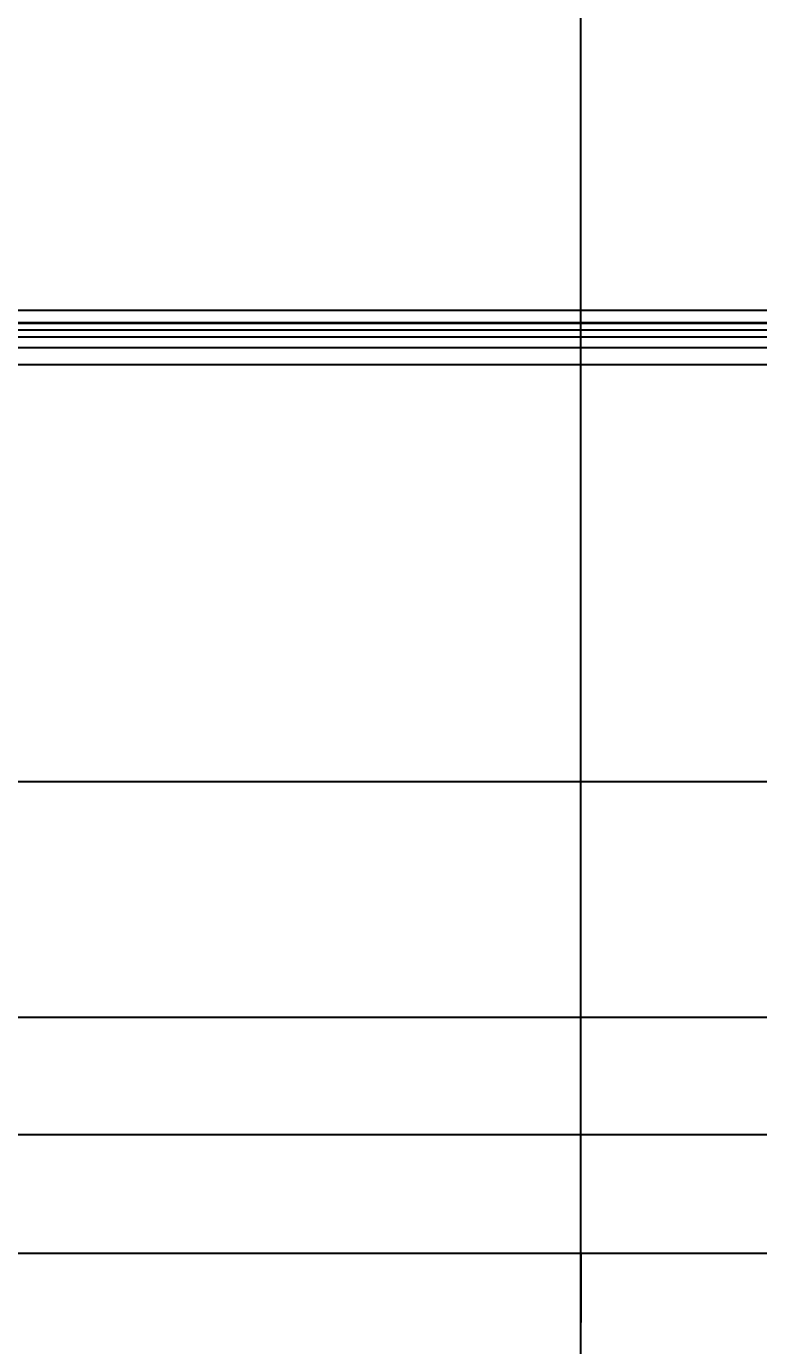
# Model space of a CAD drawing. Header units: millimetres. Extents: x -190954 to 154095, y 101 to 64253.
# Drawn here: x 129.84 to 138.9, y 124.01 to 140.33 of the extents above; entities that cross this region are included whole.
import ezdxf

# ---------------------------------------------------------------- set-up
doc = ezdxf.new("R2010")
doc.units = ezdxf.units.MM
for name, color, linetype in [('GRID', 179, 'Continuous'), ('WL025', 179, 'Continuous'), ('WL05', 179, 'Continuous'), ('WL075', 179, 'Continuous'), ('WL1', 179, 'Continuous'), ('WL10', 179, 'Continuous'), ('WL12', 179, 'Continuous'), ('WL14', 179, 'Continuous'), ('WL15', 179, 'Continuous'), ('WL16', 179, 'Continuous'), ('WL18', 179, 'Continuous'), ('WL2', 179, 'Continuous'), ('WL20', 179, 'Continuous'), ('WL25', 179, 'Continuous'), ('WL3', 179, 'Continuous'), ('WL4', 179, 'Continuous'), ('WL5', 179, 'Continuous'), ('WL6', 179, 'Continuous'), ('WL7', 179, 'Continuous'), ('WL8', 179, 'Continuous'), ('WL9', 179, 'Continuous')]:
    doc.layers.add(name, color=color, linetype=linetype)
doc.styles.add('SLDTEXTSTYLE0', font='TXT', dxfattribs={"width": 0.75})
doc.dimstyles.new('SLDDIMSTYLE0', dxfattribs={"dimtxt": 3.175, "dimasz": 3.302, "dimexe": 0, "dimexo": 0.0625, "dimgap": 0.79375, "dimtad": 0, "dimtih": 1, "dimtoh": 1, "dimlfac": 1500, "dimrnd": 1e-09, "dimzin": 4, "dimdsep": 46, "dimtxsty": 'SLDTEXTSTYLE0', "dimsah": 1, "dimcen": 0.09, "dimadec": 0, "dimazin": 1, "dimtfac": 1, "dimtofl": 0, "dimtmove": 0, "dimatfit": 3, "dimfxl": 0, "dimfrac": 2, "dimtolj": 1, "dimtzin": 12, "dimarcsym": 0})

# ---------------------------------------------------------------- blocks, each defined once
blk = doc.blocks.new('_D')
at = {"layer": 'WL20'}
for p, q in [((25.597, 126.417), (25.597, 168.839)), ((227.596, 126.417), (227.596, 168.839)), ((25.597, 165.664), (126.8, 165.664)), ((227.596, 165.664), (146.741, 165.664))]:
    blk.add_line(p, q, dxfattribs=at)
for points in [[(25.597, 165.664), (28.899, 165.156), (28.899, 166.172)], [(227.596, 165.664), (224.294, 166.172), (224.294, 165.156)]]:
    blk.add_solid(points, dxfattribs=at)
at = {"layer": 'WL20', "insert": (126.8, 167.237), "char_height": 3.175, "attachment_point": 1, "style": 'SLDTEXTSTYLE0'}
blk.add_mtext('302998.00', dxfattribs=at)

msp = doc.modelspace()

# ---------------------------------------------------------------- linework, layer by layer
at = {"layer": 'GRID', "color": 135}
for p, q in [((136.69727, 125.1466667), (136.69727, 154.8319333)), ((136.69727, 111.8133333), (136.69727, 138.48)), ((251.23, 136.8133333), (21.19727, 136.8133333)), ((251.23, 130.98), (21.19727, 130.98)), ((251.23, 128.0633333), (21.19727, 128.0633333)), ((251.23, 126.6133333), (21.19727, 126.6133333)), ((251.23, 125.1466667), (21.19727, 125.1466667))]:
    msp.add_line(p, q, dxfattribs=at)
at = {"layer": 'GRID', "color": 255}
msp.add_line((136.69727, 125.1466667), (136.69727, 124.290536), dxfattribs=at)
at = {"layer": 'WL025', "color": 11}
for p, q in [((129.680602, 136.1451993), (129.993102, 136.1451993)), ((129.993102, 136.1451993), (130.305602, 136.1451993)), ((130.305602, 136.1451993), (130.618102, 136.1451993)), ((130.618102, 136.1451993), (130.930602, 136.1451993)), ((130.930602, 136.1451993), (131.243102, 136.1451993)), ((131.243102, 136.1451993), (131.555602, 136.1451993)), ((131.555602, 136.1451993), (131.868102, 136.1451993)), ((131.868102, 136.1451993), (132.180602, 136.1451993)), ((132.180602, 136.1451993), (132.493102, 136.1451993)), ((132.493102, 136.1451993), (132.805602, 136.1451993)), ((132.805602, 136.1451993), (133.118102, 136.1451993)), ((133.118102, 136.1451993), (133.430602, 136.1451993)), ((133.430602, 136.1451993), (133.743102, 136.1451993)), ((133.743102, 136.1451993), (134.055602, 136.1451993)), ((134.055602, 136.1451993), (134.368102, 136.1451993)), ((134.368102, 136.1451993), (134.680602, 136.1451993)), ((134.680602, 136.1451993), (134.993102, 136.1451993)), ((134.993102, 136.1451993), (135.305602, 136.1451993)), ((135.305602, 136.1451993), (135.618102, 136.1451993)), ((135.618102, 136.1451993), (135.930602, 136.1451993)), ((135.930602, 136.1451993), (136.243102, 136.1451993)), ((136.243102, 136.1451993), (136.555602, 136.1451993)), ((136.555602, 136.1451993), (136.868102, 136.1451993)), ((136.868102, 136.1451993), (137.180602, 136.1451993)), ((137.180602, 136.1451993), (137.493102, 136.1451993)), ((137.493102, 136.1451993), (137.805602, 136.1451993)), ((137.805602, 136.1451993), (138.118102, 136.1451993)), ((138.118102, 136.1451993), (138.430602, 136.1451993)), ((138.430602, 136.1451993), (138.743102, 136.1451993)), ((138.743102, 136.1451993), (139.055602, 136.1451993))]:
    msp.add_line(p, q, dxfattribs=at)
at = {"layer": 'WL05', "color": 11}
for p, q in [((129.680602, 136.3556147), (129.993102, 136.3556147)), ((129.993102, 136.3556147), (130.305602, 136.3556147)), ((130.305602, 136.3556147), (130.618102, 136.3556147)), ((130.618102, 136.3556147), (130.930602, 136.3556147)), ((130.930602, 136.3556147), (131.243102, 136.3556147)), ((131.243102, 136.3556147), (131.555602, 136.3556147)), ((131.555602, 136.3556147), (131.868102, 136.3556147)), ((131.868102, 136.3556147), (132.180602, 136.3556147)), ((132.180602, 136.3556147), (132.493102, 136.3556147)), ((132.493102, 136.3556147), (132.805602, 136.3556147)), ((132.805602, 136.3556147), (133.118102, 136.3556147)), ((133.118102, 136.3556147), (133.430602, 136.3556147)), ((133.430602, 136.3556147), (133.743102, 136.3556147)), ((133.743102, 136.3556147), (134.055602, 136.3556147)), ((134.055602, 136.3556147), (134.368102, 136.3556147)), ((134.368102, 136.3556147), (134.680602, 136.3556147)), ((134.680602, 136.3556147), (134.993102, 136.3556147)), ((134.993102, 136.3556147), (135.305602, 136.3556147)), ((135.305602, 136.3556147), (135.618102, 136.3556147)), ((135.618102, 136.3556147), (135.930602, 136.3556147)), ((135.930602, 136.3556147), (136.243102, 136.3556147)), ((136.243102, 136.3556147), (136.555602, 136.3556147)), ((136.555602, 136.3556147), (136.868102, 136.3556147)), ((136.868102, 136.3556147), (137.180602, 136.3556147)), ((137.180602, 136.3556147), (137.493102, 136.3556147)), ((137.493102, 136.3556147), (137.805602, 136.3556147)), ((137.805602, 136.3556147), (138.118102, 136.3556147)), ((138.118102, 136.3556147), (138.430602, 136.3556147)), ((138.430602, 136.3556147), (138.743102, 136.3556147)), ((138.743102, 136.3556147), (139.055602, 136.3556147))]:
    msp.add_line(p, q, dxfattribs=at)
at = {"layer": 'WL075', "color": 11}
for p, q in [((129.680602, 136.4855833), (129.993102, 136.4855833)), ((129.993102, 136.4855833), (130.305602, 136.4855833)), ((130.305602, 136.4855833), (130.618102, 136.4855833)), ((130.618102, 136.4855833), (130.930602, 136.4855833)), ((130.930602, 136.4855833), (131.243102, 136.4855833)), ((131.243102, 136.4855833), (131.555602, 136.4855833)), ((131.555602, 136.4855833), (131.868102, 136.4855833)), ((131.868102, 136.4855833), (132.180602, 136.4855833)), ((132.180602, 136.4855833), (132.493102, 136.4855833)), ((132.493102, 136.4855833), (132.805602, 136.4855833)), ((132.805602, 136.4855833), (133.118102, 136.4855833)), ((133.118102, 136.4855833), (133.430602, 136.4855833)), ((133.430602, 136.4855833), (133.743102, 136.4855833)), ((133.743102, 136.4855833), (134.055602, 136.4855833)), ((134.055602, 136.4855833), (134.368102, 136.4855833)), ((134.368102, 136.4855833), (134.680602, 136.4855833)), ((134.680602, 136.4855833), (134.993102, 136.4855833)), ((134.993102, 136.4855833), (135.305602, 136.4855833)), ((135.305602, 136.4855833), (135.618102, 136.4855833)), ((135.618102, 136.4855833), (135.930602, 136.4855833)), ((135.930602, 136.4855833), (136.243102, 136.4855833)), ((136.243102, 136.4855833), (136.555602, 136.4855833)), ((136.555602, 136.4855833), (136.868102, 136.4855833)), ((136.868102, 136.4855833), (137.180602, 136.4855833)), ((137.180602, 136.4855833), (137.493102, 136.4855833)), ((137.493102, 136.4855833), (137.805602, 136.4855833)), ((137.805602, 136.4855833), (138.118102, 136.4855833)), ((138.118102, 136.4855833), (138.430602, 136.4855833)), ((138.430602, 136.4855833), (138.743102, 136.4855833)), ((138.743102, 136.4855833), (139.055602, 136.4855833))]:
    msp.add_line(p, q, dxfattribs=at)
at = {"layer": 'WL1', "color": 11}
for p, q in [((129.680602, 136.5705), (129.993102, 136.5705)), ((129.993102, 136.5705), (130.305602, 136.5705)), ((130.305602, 136.5705), (130.618102, 136.5705)), ((130.618102, 136.5705), (130.930602, 136.5705)), ((130.930602, 136.5705), (131.243102, 136.5705)), ((131.243102, 136.5705), (131.555602, 136.5705)), ((131.555602, 136.5705), (131.868102, 136.5705)), ((131.868102, 136.5705), (132.180602, 136.5705)), ((132.180602, 136.5705), (132.493102, 136.5705)), ((132.493102, 136.5705), (132.805602, 136.5705)), ((132.805602, 136.5705), (133.118102, 136.5705)), ((133.118102, 136.5705), (133.430602, 136.5705)), ((133.430602, 136.5705), (133.743102, 136.5705)), ((133.743102, 136.5705), (134.055602, 136.5705)), ((134.055602, 136.5705), (134.368102, 136.5705)), ((134.368102, 136.5705), (134.680602, 136.5705)), ((134.680602, 136.5705), (134.993102, 136.5705)), ((134.993102, 136.5705), (135.305602, 136.5705)), ((135.305602, 136.5705), (135.618102, 136.5705)), ((135.618102, 136.5705), (135.930602, 136.5705)), ((135.930602, 136.5705), (136.243102, 136.5705)), ((136.243102, 136.5705), (136.555602, 136.5705)), ((136.555602, 136.5705), (136.868102, 136.5705)), ((136.868102, 136.5705), (137.180602, 136.5705)), ((137.180602, 136.5705), (137.493102, 136.5705)), ((137.493102, 136.5705), (137.805602, 136.5705)), ((137.805602, 136.5705), (138.118102, 136.5705)), ((138.118102, 136.5705), (138.430602, 136.5705)), ((138.430602, 136.5705), (138.743102, 136.5705)), ((138.743102, 136.5705), (139.055602, 136.5705))]:
    msp.add_line(p, q, dxfattribs=at)
at = {"layer": 'WL10', "color": 11}
for p, q in [((129.680602, 136.6633333), (129.993102, 136.6633333)), ((129.993102, 136.6633333), (130.305602, 136.6633333)), ((130.305602, 136.6633333), (130.618102, 136.6633333)), ((130.618102, 136.6633333), (130.930602, 136.6633333)), ((130.930602, 136.6633333), (131.243102, 136.6633333)), ((131.243102, 136.6633333), (131.555602, 136.6633333)), ((131.555602, 136.6633333), (131.868102, 136.6633333)), ((131.868102, 136.6633333), (132.180602, 136.6633333)), ((132.180602, 136.6633333), (132.493102, 136.6633333)), ((132.493102, 136.6633333), (132.805602, 136.6633333)), ((132.805602, 136.6633333), (133.118102, 136.6633333)), ((133.118102, 136.6633333), (133.430602, 136.6633333)), ((133.430602, 136.6633333), (133.743102, 136.6633333)), ((133.743102, 136.6633333), (134.055602, 136.6633333)), ((134.055602, 136.6633333), (134.368102, 136.6633333)), ((134.368102, 136.6633333), (134.680602, 136.6633333)), ((134.680602, 136.6633333), (134.993102, 136.6633333)), ((134.993102, 136.6633333), (135.305602, 136.6633333)), ((135.305602, 136.6633333), (135.618102, 136.6633333)), ((135.618102, 136.6633333), (135.930602, 136.6633333)), ((135.930602, 136.6633333), (136.243102, 136.6633333)), ((136.243102, 136.6633333), (136.555602, 136.6633333)), ((136.555602, 136.6633333), (136.868102, 136.6633333)), ((136.868102, 136.6633333), (137.180602, 136.6633333)), ((137.180602, 136.6633333), (137.493102, 136.6633333)), ((137.493102, 136.6633333), (137.805602, 136.6633333)), ((137.805602, 136.6633333), (138.118102, 136.6633333)), ((138.118102, 136.6633333), (138.430602, 136.6633333)), ((138.430602, 136.6633333), (138.743102, 136.6633333)), ((138.743102, 136.6633333), (139.055602, 136.6633333))]:
    msp.add_line(p, q, dxfattribs=at)
at = {"layer": 'WL12', "color": 11}
for p, q in [((129.680602, 136.6633333), (129.993102, 136.6633333)), ((129.993102, 136.6633333), (130.305602, 136.6633333)), ((130.305602, 136.6633333), (130.618102, 136.6633333)), ((130.618102, 136.6633333), (130.930602, 136.6633333)), ((130.930602, 136.6633333), (131.243102, 136.6633333)), ((131.243102, 136.6633333), (131.555602, 136.6633333)), ((131.555602, 136.6633333), (131.868102, 136.6633333)), ((131.868102, 136.6633333), (132.180602, 136.6633333)), ((132.180602, 136.6633333), (132.493102, 136.6633333)), ((132.493102, 136.6633333), (132.805602, 136.6633333)), ((132.805602, 136.6633333), (133.118102, 136.6633333)), ((133.118102, 136.6633333), (133.430602, 136.6633333)), ((133.430602, 136.6633333), (133.743102, 136.6633333)), ((133.743102, 136.6633333), (134.055602, 136.6633333)), ((134.055602, 136.6633333), (134.368102, 136.6633333)), ((134.368102, 136.6633333), (134.680602, 136.6633333)), ((134.680602, 136.6633333), (134.993102, 136.6633333)), ((134.993102, 136.6633333), (135.305602, 136.6633333)), ((135.305602, 136.6633333), (135.618102, 136.6633333)), ((135.618102, 136.6633333), (135.930602, 136.6633333)), ((135.930602, 136.6633333), (136.243102, 136.6633333)), ((136.243102, 136.6633333), (136.555602, 136.6633333)), ((136.555602, 136.6633333), (136.868102, 136.6633333)), ((136.868102, 136.6633333), (137.180602, 136.6633333)), ((137.180602, 136.6633333), (137.493102, 136.6633333)), ((137.493102, 136.6633333), (137.805602, 136.6633333)), ((137.805602, 136.6633333), (138.118102, 136.6633333)), ((138.118102, 136.6633333), (138.430602, 136.6633333)), ((138.430602, 136.6633333), (138.743102, 136.6633333)), ((138.743102, 136.6633333), (139.055602, 136.6633333))]:
    msp.add_line(p, q, dxfattribs=at)
at = {"layer": 'WL14', "color": 11}
for p, q in [((129.680602, 136.6633333), (129.993102, 136.6633333)), ((129.993102, 136.6633333), (130.305602, 136.6633333)), ((130.305602, 136.6633333), (130.618102, 136.6633333)), ((130.618102, 136.6633333), (130.930602, 136.6633333)), ((130.930602, 136.6633333), (131.243102, 136.6633333)), ((131.243102, 136.6633333), (131.555602, 136.6633333)), ((131.555602, 136.6633333), (131.868102, 136.6633333)), ((131.868102, 136.6633333), (132.180602, 136.6633333)), ((132.180602, 136.6633333), (132.493102, 136.6633333)), ((132.493102, 136.6633333), (132.805602, 136.6633333)), ((132.805602, 136.6633333), (133.118102, 136.6633333)), ((133.118102, 136.6633333), (133.430602, 136.6633333)), ((133.430602, 136.6633333), (133.743102, 136.6633333)), ((133.743102, 136.6633333), (134.055602, 136.6633333)), ((134.055602, 136.6633333), (134.368102, 136.6633333)), ((134.368102, 136.6633333), (134.680602, 136.6633333)), ((134.680602, 136.6633333), (134.993102, 136.6633333)), ((134.993102, 136.6633333), (135.305602, 136.6633333)), ((135.305602, 136.6633333), (135.618102, 136.6633333)), ((135.618102, 136.6633333), (135.930602, 136.6633333)), ((135.930602, 136.6633333), (136.243102, 136.6633333)), ((136.243102, 136.6633333), (136.555602, 136.6633333)), ((136.555602, 136.6633333), (136.868102, 136.6633333)), ((136.868102, 136.6633333), (137.180602, 136.6633333)), ((137.180602, 136.6633333), (137.493102, 136.6633333)), ((137.493102, 136.6633333), (137.805602, 136.6633333)), ((137.805602, 136.6633333), (138.118102, 136.6633333)), ((138.118102, 136.6633333), (138.430602, 136.6633333)), ((138.430602, 136.6633333), (138.743102, 136.6633333)), ((138.743102, 136.6633333), (139.055602, 136.6633333))]:
    msp.add_line(p, q, dxfattribs=at)
at = {"layer": 'WL15', "color": 11}
for p, q in [((129.680602, 136.6537627), (129.993102, 136.6537627)), ((129.993102, 136.6537627), (130.305602, 136.6537627)), ((130.305602, 136.6537627), (130.618102, 136.6537627)), ((130.618102, 136.6537627), (130.930602, 136.6537627)), ((130.930602, 136.6537627), (131.243102, 136.6537627)), ((131.243102, 136.6537627), (131.555602, 136.6537627)), ((131.555602, 136.6537627), (131.868102, 136.6537627)), ((131.868102, 136.6537627), (132.180602, 136.6537627)), ((132.180602, 136.6537627), (132.493102, 136.6537627)), ((132.493102, 136.6537627), (132.805602, 136.6537627)), ((132.805602, 136.6537627), (133.118102, 136.6537627)), ((133.118102, 136.6537627), (133.430602, 136.6537627)), ((133.430602, 136.6537627), (133.743102, 136.6537627)), ((133.743102, 136.6537627), (134.055602, 136.6537627)), ((134.055602, 136.6537627), (134.368102, 136.6537627)), ((134.368102, 136.6537627), (134.680602, 136.6537627)), ((134.680602, 136.6537627), (134.993102, 136.6537627)), ((134.993102, 136.6537627), (135.305602, 136.6537627)), ((135.305602, 136.6537627), (135.618102, 136.6537627)), ((135.618102, 136.6537627), (135.930602, 136.6537627)), ((135.930602, 136.6537627), (136.243102, 136.6537627)), ((136.243102, 136.6537627), (136.555602, 136.6537627)), ((136.555602, 136.6537627), (136.868102, 136.6537627)), ((136.868102, 136.6537627), (137.180602, 136.6537627)), ((137.180602, 136.6537627), (137.493102, 136.6537627)), ((137.493102, 136.6537627), (137.805602, 136.6537627)), ((137.805602, 136.6537627), (138.118102, 136.6537627)), ((138.118102, 136.6537627), (138.430602, 136.6537627)), ((138.430602, 136.6537627), (138.743102, 136.6537627)), ((138.743102, 136.6537627), (139.055602, 136.6537627))]:
    msp.add_line(p, q, dxfattribs=at)
at = {"layer": 'WL16', "color": 11}
for p, q in [((129.680602, 136.6633333), (129.993102, 136.6633333)), ((129.993102, 136.6633333), (130.305602, 136.6633333)), ((130.305602, 136.6633333), (130.618102, 136.6633333)), ((130.618102, 136.6633333), (130.930602, 136.6633333)), ((130.930602, 136.6633333), (131.243102, 136.6633333)), ((131.243102, 136.6633333), (131.555602, 136.6633333)), ((131.555602, 136.6633333), (131.868102, 136.6633333)), ((131.868102, 136.6633333), (132.180602, 136.6633333)), ((132.180602, 136.6633333), (132.493102, 136.6633333)), ((132.493102, 136.6633333), (132.805602, 136.6633333)), ((132.805602, 136.6633333), (133.118102, 136.6633333)), ((133.118102, 136.6633333), (133.430602, 136.6633333)), ((133.430602, 136.6633333), (133.743102, 136.6633333)), ((133.743102, 136.6633333), (134.055602, 136.6633333)), ((134.055602, 136.6633333), (134.368102, 136.6633333)), ((134.368102, 136.6633333), (134.680602, 136.6633333)), ((134.680602, 136.6633333), (134.993102, 136.6633333)), ((134.993102, 136.6633333), (135.305602, 136.6633333)), ((135.305602, 136.6633333), (135.618102, 136.6633333)), ((135.618102, 136.6633333), (135.930602, 136.6633333)), ((135.930602, 136.6633333), (136.243102, 136.6633333)), ((136.243102, 136.6633333), (136.555602, 136.6633333)), ((136.555602, 136.6633333), (136.868102, 136.6633333)), ((136.868102, 136.6633333), (137.180602, 136.6633333)), ((137.180602, 136.6633333), (137.493102, 136.6633333)), ((137.493102, 136.6633333), (137.805602, 136.6633333)), ((137.805602, 136.6633333), (138.118102, 136.6633333)), ((138.118102, 136.6633333), (138.430602, 136.6633333)), ((138.430602, 136.6633333), (138.743102, 136.6633333)), ((138.743102, 136.6633333), (139.055602, 136.6633333))]:
    msp.add_line(p, q, dxfattribs=at)
at = {"layer": 'WL18', "color": 11}
for p, q in [((129.680602, 136.6633333), (129.993102, 136.6633333)), ((129.993102, 136.6633333), (130.305602, 136.6633333)), ((130.305602, 136.6633333), (130.618102, 136.6633333)), ((130.618102, 136.6633333), (130.930602, 136.6633333)), ((130.930602, 136.6633333), (131.243102, 136.6633333)), ((131.243102, 136.6633333), (131.555602, 136.6633333)), ((131.555602, 136.6633333), (131.868102, 136.6633333)), ((131.868102, 136.6633333), (132.180602, 136.6633333)), ((132.180602, 136.6633333), (132.493102, 136.6633333)), ((132.493102, 136.6633333), (132.805602, 136.6633333)), ((132.805602, 136.6633333), (133.118102, 136.6633333)), ((133.118102, 136.6633333), (133.430602, 136.6633333)), ((133.430602, 136.6633333), (133.743102, 136.6633333)), ((133.743102, 136.6633333), (134.055602, 136.6633333)), ((134.055602, 136.6633333), (134.368102, 136.6633333)), ((134.368102, 136.6633333), (134.680602, 136.6633333)), ((134.680602, 136.6633333), (134.993102, 136.6633333)), ((134.993102, 136.6633333), (135.305602, 136.6633333)), ((135.305602, 136.6633333), (135.618102, 136.6633333)), ((135.618102, 136.6633333), (135.930602, 136.6633333)), ((135.930602, 136.6633333), (136.243102, 136.6633333)), ((136.243102, 136.6633333), (136.555602, 136.6633333)), ((136.555602, 136.6633333), (136.868102, 136.6633333)), ((136.868102, 136.6633333), (137.180602, 136.6633333)), ((137.180602, 136.6633333), (137.493102, 136.6633333)), ((137.493102, 136.6633333), (137.805602, 136.6633333)), ((137.805602, 136.6633333), (138.118102, 136.6633333)), ((138.118102, 136.6633333), (138.430602, 136.6633333)), ((138.430602, 136.6633333), (138.743102, 136.6633333)), ((138.743102, 136.6633333), (139.055602, 136.6633333))]:
    msp.add_line(p, q, dxfattribs=at)
at = {"layer": 'WL2', "color": 11}
for p, q in [((129.680602, 136.6633333), (129.993102, 136.6633333)), ((129.993102, 136.6633333), (130.305602, 136.6633333)), ((130.305602, 136.6633333), (130.618102, 136.6633333)), ((130.618102, 136.6633333), (130.930602, 136.6633333)), ((130.930602, 136.6633333), (131.243102, 136.6633333)), ((131.243102, 136.6633333), (131.555602, 136.6633333)), ((131.555602, 136.6633333), (131.868102, 136.6633333)), ((131.868102, 136.6633333), (132.180602, 136.6633333)), ((132.180602, 136.6633333), (132.493102, 136.6633333)), ((132.493102, 136.6633333), (132.805602, 136.6633333)), ((132.805602, 136.6633333), (133.118102, 136.6633333)), ((133.118102, 136.6633333), (133.430602, 136.6633333)), ((133.430602, 136.6633333), (133.743102, 136.6633333)), ((133.743102, 136.6633333), (134.055602, 136.6633333)), ((134.055602, 136.6633333), (134.368102, 136.6633333)), ((134.368102, 136.6633333), (134.680602, 136.6633333)), ((134.680602, 136.6633333), (134.993102, 136.6633333)), ((134.993102, 136.6633333), (135.305602, 136.6633333)), ((135.305602, 136.6633333), (135.618102, 136.6633333)), ((135.618102, 136.6633333), (135.930602, 136.6633333)), ((135.930602, 136.6633333), (136.243102, 136.6633333)), ((136.243102, 136.6633333), (136.555602, 136.6633333)), ((136.555602, 136.6633333), (136.868102, 136.6633333)), ((136.868102, 136.6633333), (137.180602, 136.6633333)), ((137.180602, 136.6633333), (137.493102, 136.6633333)), ((137.493102, 136.6633333), (137.805602, 136.6633333)), ((137.805602, 136.6633333), (138.118102, 136.6633333)), ((138.118102, 136.6633333), (138.430602, 136.6633333)), ((138.430602, 136.6633333), (138.743102, 136.6633333)), ((138.743102, 136.6633333), (139.055602, 136.6633333))]:
    msp.add_line(p, q, dxfattribs=at)
at = {"layer": 'WL20', "color": 11}
for p, q in [((129.680602, 136.6633333), (129.993102, 136.6633333)), ((129.993102, 136.6633333), (130.305602, 136.6633333)), ((130.305602, 136.6633333), (130.618102, 136.6633333)), ((130.618102, 136.6633333), (130.930602, 136.6633333)), ((130.930602, 136.6633333), (131.243102, 136.6633333)), ((131.243102, 136.6633333), (131.555602, 136.6633333)), ((131.555602, 136.6633333), (131.868102, 136.6633333)), ((131.868102, 136.6633333), (132.180602, 136.6633333)), ((132.180602, 136.6633333), (132.493102, 136.6633333)), ((132.493102, 136.6633333), (132.805602, 136.6633333)), ((132.805602, 136.6633333), (133.118102, 136.6633333)), ((133.118102, 136.6633333), (133.430602, 136.6633333)), ((133.430602, 136.6633333), (133.743102, 136.6633333)), ((133.743102, 136.6633333), (134.055602, 136.6633333)), ((134.055602, 136.6633333), (134.368102, 136.6633333)), ((134.368102, 136.6633333), (134.680602, 136.6633333)), ((134.680602, 136.6633333), (134.993102, 136.6633333)), ((134.993102, 136.6633333), (135.305602, 136.6633333)), ((135.305602, 136.6633333), (135.618102, 136.6633333)), ((135.618102, 136.6633333), (135.930602, 136.6633333)), ((135.930602, 136.6633333), (136.243102, 136.6633333)), ((136.243102, 136.6633333), (136.555602, 136.6633333)), ((136.555602, 136.6633333), (136.868102, 136.6633333)), ((136.868102, 136.6633333), (137.180602, 136.6633333)), ((137.180602, 136.6633333), (137.493102, 136.6633333)), ((137.493102, 136.6633333), (137.805602, 136.6633333)), ((137.805602, 136.6633333), (138.118102, 136.6633333)), ((138.118102, 136.6633333), (138.430602, 136.6633333)), ((138.430602, 136.6633333), (138.743102, 136.6633333)), ((138.743102, 136.6633333), (139.055602, 136.6633333))]:
    msp.add_line(p, q, dxfattribs=at)
at = {"layer": 'WL25', "color": 11}
for p, q in [((129.680602, 136.6633333), (129.993102, 136.6633333)), ((129.993102, 136.6633333), (130.305602, 136.6633333)), ((130.305602, 136.6633333), (130.618102, 136.6633333)), ((130.618102, 136.6633333), (130.930602, 136.6633333)), ((130.930602, 136.6633333), (131.243102, 136.6633333)), ((131.243102, 136.6633333), (131.555602, 136.6633333)), ((131.555602, 136.6633333), (131.868102, 136.6633333)), ((131.868102, 136.6633333), (132.180602, 136.6633333)), ((132.180602, 136.6633333), (132.493102, 136.6633333)), ((132.493102, 136.6633333), (132.805602, 136.6633333)), ((132.805602, 136.6633333), (133.118102, 136.6633333)), ((133.118102, 136.6633333), (133.430602, 136.6633333)), ((133.430602, 136.6633333), (133.743102, 136.6633333)), ((133.743102, 136.6633333), (134.055602, 136.6633333)), ((134.055602, 136.6633333), (134.368102, 136.6633333)), ((134.368102, 136.6633333), (134.680602, 136.6633333)), ((134.680602, 136.6633333), (134.993102, 136.6633333)), ((134.993102, 136.6633333), (135.305602, 136.6633333)), ((135.305602, 136.6633333), (135.618102, 136.6633333)), ((135.618102, 136.6633333), (135.930602, 136.6633333)), ((135.930602, 136.6633333), (136.243102, 136.6633333)), ((136.243102, 136.6633333), (136.555602, 136.6633333)), ((136.555602, 136.6633333), (136.868102, 136.6633333)), ((136.868102, 136.6633333), (137.180602, 136.6633333)), ((137.180602, 136.6633333), (137.493102, 136.6633333)), ((137.493102, 136.6633333), (137.805602, 136.6633333)), ((137.805602, 136.6633333), (138.118102, 136.6633333)), ((138.118102, 136.6633333), (138.430602, 136.6633333)), ((138.430602, 136.6633333), (138.743102, 136.6633333)), ((138.743102, 136.6633333), (139.055602, 136.6633333))]:
    msp.add_line(p, q, dxfattribs=at)
at = {"layer": 'WL3', "color": 11}
for p, q in [((129.680602, 136.6633333), (129.993102, 136.6633333)), ((129.993102, 136.6633333), (130.305602, 136.6633333)), ((130.305602, 136.6633333), (130.618102, 136.6633333)), ((130.618102, 136.6633333), (130.930602, 136.6633333)), ((130.930602, 136.6633333), (131.243102, 136.6633333)), ((131.243102, 136.6633333), (131.555602, 136.6633333)), ((131.555602, 136.6633333), (131.868102, 136.6633333)), ((131.868102, 136.6633333), (132.180602, 136.6633333)), ((132.180602, 136.6633333), (132.493102, 136.6633333)), ((132.493102, 136.6633333), (132.805602, 136.6633333)), ((132.805602, 136.6633333), (133.118102, 136.6633333)), ((133.118102, 136.6633333), (133.430602, 136.6633333)), ((133.430602, 136.6633333), (133.743102, 136.6633333)), ((133.743102, 136.6633333), (134.055602, 136.6633333)), ((134.055602, 136.6633333), (134.368102, 136.6633333)), ((134.368102, 136.6633333), (134.680602, 136.6633333)), ((134.680602, 136.6633333), (134.993102, 136.6633333)), ((134.993102, 136.6633333), (135.305602, 136.6633333)), ((135.305602, 136.6633333), (135.618102, 136.6633333)), ((135.618102, 136.6633333), (135.930602, 136.6633333)), ((135.930602, 136.6633333), (136.243102, 136.6633333)), ((136.243102, 136.6633333), (136.555602, 136.6633333)), ((136.555602, 136.6633333), (136.868102, 136.6633333)), ((136.868102, 136.6633333), (137.180602, 136.6633333)), ((137.180602, 136.6633333), (137.493102, 136.6633333)), ((137.493102, 136.6633333), (137.805602, 136.6633333)), ((137.805602, 136.6633333), (138.118102, 136.6633333)), ((138.118102, 136.6633333), (138.430602, 136.6633333)), ((138.430602, 136.6633333), (138.743102, 136.6633333)), ((138.743102, 136.6633333), (139.055602, 136.6633333))]:
    msp.add_line(p, q, dxfattribs=at)
at = {"layer": 'WL4', "color": 11}
for p, q in [((129.680602, 136.6633333), (129.993102, 136.6633333)), ((129.993102, 136.6633333), (130.305602, 136.6633333)), ((130.305602, 136.6633333), (130.618102, 136.6633333)), ((130.618102, 136.6633333), (130.930602, 136.6633333)), ((130.930602, 136.6633333), (131.243102, 136.6633333)), ((131.243102, 136.6633333), (131.555602, 136.6633333)), ((131.555602, 136.6633333), (131.868102, 136.6633333)), ((131.868102, 136.6633333), (132.180602, 136.6633333)), ((132.180602, 136.6633333), (132.493102, 136.6633333)), ((132.493102, 136.6633333), (132.805602, 136.6633333)), ((132.805602, 136.6633333), (133.118102, 136.6633333)), ((133.118102, 136.6633333), (133.430602, 136.6633333)), ((133.430602, 136.6633333), (133.743102, 136.6633333)), ((133.743102, 136.6633333), (134.055602, 136.6633333)), ((134.055602, 136.6633333), (134.368102, 136.6633333)), ((134.368102, 136.6633333), (134.680602, 136.6633333)), ((134.680602, 136.6633333), (134.993102, 136.6633333)), ((134.993102, 136.6633333), (135.305602, 136.6633333)), ((135.305602, 136.6633333), (135.618102, 136.6633333)), ((135.618102, 136.6633333), (135.930602, 136.6633333)), ((135.930602, 136.6633333), (136.243102, 136.6633333)), ((136.243102, 136.6633333), (136.555602, 136.6633333)), ((136.555602, 136.6633333), (136.868102, 136.6633333)), ((136.868102, 136.6633333), (137.180602, 136.6633333)), ((137.180602, 136.6633333), (137.493102, 136.6633333)), ((137.493102, 136.6633333), (137.805602, 136.6633333)), ((137.805602, 136.6633333), (138.118102, 136.6633333)), ((138.118102, 136.6633333), (138.430602, 136.6633333)), ((138.430602, 136.6633333), (138.743102, 136.6633333)), ((138.743102, 136.6633333), (139.055602, 136.6633333))]:
    msp.add_line(p, q, dxfattribs=at)
at = {"layer": 'WL5', "color": 11}
for p, q in [((129.680602, 136.6633333), (129.993102, 136.6633333)), ((129.993102, 136.6633333), (130.305602, 136.6633333)), ((130.305602, 136.6633333), (130.618102, 136.6633333)), ((130.618102, 136.6633333), (130.930602, 136.6633333)), ((130.930602, 136.6633333), (131.243102, 136.6633333)), ((131.243102, 136.6633333), (131.555602, 136.6633333)), ((131.555602, 136.6633333), (131.868102, 136.6633333)), ((131.868102, 136.6633333), (132.180602, 136.6633333)), ((132.180602, 136.6633333), (132.493102, 136.6633333)), ((132.493102, 136.6633333), (132.805602, 136.6633333)), ((132.805602, 136.6633333), (133.118102, 136.6633333)), ((133.118102, 136.6633333), (133.430602, 136.6633333)), ((133.430602, 136.6633333), (133.743102, 136.6633333)), ((133.743102, 136.6633333), (134.055602, 136.6633333)), ((134.055602, 136.6633333), (134.368102, 136.6633333)), ((134.368102, 136.6633333), (134.680602, 136.6633333)), ((134.680602, 136.6633333), (134.993102, 136.6633333)), ((134.993102, 136.6633333), (135.305602, 136.6633333)), ((135.305602, 136.6633333), (135.618102, 136.6633333)), ((135.618102, 136.6633333), (135.930602, 136.6633333)), ((135.930602, 136.6633333), (136.243102, 136.6633333)), ((136.243102, 136.6633333), (136.555602, 136.6633333)), ((136.555602, 136.6633333), (136.868102, 136.6633333)), ((136.868102, 136.6633333), (137.180602, 136.6633333)), ((137.180602, 136.6633333), (137.493102, 136.6633333)), ((137.493102, 136.6633333), (137.805602, 136.6633333)), ((137.805602, 136.6633333), (138.118102, 136.6633333)), ((138.118102, 136.6633333), (138.430602, 136.6633333)), ((138.430602, 136.6633333), (138.743102, 136.6633333)), ((138.743102, 136.6633333), (139.055602, 136.6633333))]:
    msp.add_line(p, q, dxfattribs=at)
at = {"layer": 'WL6', "color": 11}
for p, q in [((129.680602, 136.6633333), (129.993102, 136.6633333)), ((129.993102, 136.6633333), (130.305602, 136.6633333)), ((130.305602, 136.6633333), (130.618102, 136.6633333)), ((130.618102, 136.6633333), (130.930602, 136.6633333)), ((130.930602, 136.6633333), (131.243102, 136.6633333)), ((131.243102, 136.6633333), (131.555602, 136.6633333)), ((131.555602, 136.6633333), (131.868102, 136.6633333)), ((131.868102, 136.6633333), (132.180602, 136.6633333)), ((132.180602, 136.6633333), (132.493102, 136.6633333)), ((132.493102, 136.6633333), (132.805602, 136.6633333)), ((132.805602, 136.6633333), (133.118102, 136.6633333)), ((133.118102, 136.6633333), (133.430602, 136.6633333)), ((133.430602, 136.6633333), (133.743102, 136.6633333)), ((133.743102, 136.6633333), (134.055602, 136.6633333)), ((134.055602, 136.6633333), (134.368102, 136.6633333)), ((134.368102, 136.6633333), (134.680602, 136.6633333)), ((134.680602, 136.6633333), (134.993102, 136.6633333)), ((134.993102, 136.6633333), (135.305602, 136.6633333)), ((135.305602, 136.6633333), (135.618102, 136.6633333)), ((135.618102, 136.6633333), (135.930602, 136.6633333)), ((135.930602, 136.6633333), (136.243102, 136.6633333)), ((136.243102, 136.6633333), (136.555602, 136.6633333)), ((136.555602, 136.6633333), (136.868102, 136.6633333)), ((136.868102, 136.6633333), (137.180602, 136.6633333)), ((137.180602, 136.6633333), (137.493102, 136.6633333)), ((137.493102, 136.6633333), (137.805602, 136.6633333)), ((137.805602, 136.6633333), (138.118102, 136.6633333)), ((138.118102, 136.6633333), (138.430602, 136.6633333)), ((138.430602, 136.6633333), (138.743102, 136.6633333)), ((138.743102, 136.6633333), (139.055602, 136.6633333))]:
    msp.add_line(p, q, dxfattribs=at)
at = {"layer": 'WL7', "color": 11}
for p, q in [((129.680602, 136.6633333), (129.993102, 136.6633333)), ((129.993102, 136.6633333), (130.305602, 136.6633333)), ((130.305602, 136.6633333), (130.618102, 136.6633333)), ((130.618102, 136.6633333), (130.930602, 136.6633333)), ((130.930602, 136.6633333), (131.243102, 136.6633333)), ((131.243102, 136.6633333), (131.555602, 136.6633333)), ((131.555602, 136.6633333), (131.868102, 136.6633333)), ((131.868102, 136.6633333), (132.180602, 136.6633333)), ((132.180602, 136.6633333), (132.493102, 136.6633333)), ((132.493102, 136.6633333), (132.805602, 136.6633333)), ((132.805602, 136.6633333), (133.118102, 136.6633333)), ((133.118102, 136.6633333), (133.430602, 136.6633333)), ((133.430602, 136.6633333), (133.743102, 136.6633333)), ((133.743102, 136.6633333), (134.055602, 136.6633333)), ((134.055602, 136.6633333), (134.368102, 136.6633333)), ((134.368102, 136.6633333), (134.680602, 136.6633333)), ((134.680602, 136.6633333), (134.993102, 136.6633333)), ((134.993102, 136.6633333), (135.305602, 136.6633333)), ((135.305602, 136.6633333), (135.618102, 136.6633333)), ((135.618102, 136.6633333), (135.930602, 136.6633333)), ((135.930602, 136.6633333), (136.243102, 136.6633333)), ((136.243102, 136.6633333), (136.555602, 136.6633333)), ((136.555602, 136.6633333), (136.868102, 136.6633333)), ((136.868102, 136.6633333), (137.180602, 136.6633333)), ((137.180602, 136.6633333), (137.493102, 136.6633333)), ((137.493102, 136.6633333), (137.805602, 136.6633333)), ((137.805602, 136.6633333), (138.118102, 136.6633333)), ((138.118102, 136.6633333), (138.430602, 136.6633333)), ((138.430602, 136.6633333), (138.743102, 136.6633333)), ((138.743102, 136.6633333), (139.055602, 136.6633333))]:
    msp.add_line(p, q, dxfattribs=at)
at = {"layer": 'WL8', "color": 11}
for p, q in [((129.680602, 136.6633333), (129.993102, 136.6633333)), ((129.993102, 136.6633333), (130.305602, 136.6633333)), ((130.305602, 136.6633333), (130.618102, 136.6633333)), ((130.618102, 136.6633333), (130.930602, 136.6633333)), ((130.930602, 136.6633333), (131.243102, 136.6633333)), ((131.243102, 136.6633333), (131.555602, 136.6633333)), ((131.555602, 136.6633333), (131.868102, 136.6633333)), ((131.868102, 136.6633333), (132.180602, 136.6633333)), ((132.180602, 136.6633333), (132.493102, 136.6633333)), ((132.493102, 136.6633333), (132.805602, 136.6633333)), ((132.805602, 136.6633333), (133.118102, 136.6633333)), ((133.118102, 136.6633333), (133.430602, 136.6633333)), ((133.430602, 136.6633333), (133.743102, 136.6633333)), ((133.743102, 136.6633333), (134.055602, 136.6633333)), ((134.055602, 136.6633333), (134.368102, 136.6633333)), ((134.368102, 136.6633333), (134.680602, 136.6633333)), ((134.680602, 136.6633333), (134.993102, 136.6633333)), ((134.993102, 136.6633333), (135.305602, 136.6633333)), ((135.305602, 136.6633333), (135.618102, 136.6633333)), ((135.618102, 136.6633333), (135.930602, 136.6633333)), ((135.930602, 136.6633333), (136.243102, 136.6633333)), ((136.243102, 136.6633333), (136.555602, 136.6633333)), ((136.555602, 136.6633333), (136.868102, 136.6633333)), ((136.868102, 136.6633333), (137.180602, 136.6633333)), ((137.180602, 136.6633333), (137.493102, 136.6633333)), ((137.493102, 136.6633333), (137.805602, 136.6633333)), ((137.805602, 136.6633333), (138.118102, 136.6633333)), ((138.118102, 136.6633333), (138.430602, 136.6633333)), ((138.430602, 136.6633333), (138.743102, 136.6633333)), ((138.743102, 136.6633333), (139.055602, 136.6633333))]:
    msp.add_line(p, q, dxfattribs=at)
at = {"layer": 'WL9', "color": 11}
for p, q in [((129.680602, 136.6633333), (129.993102, 136.6633333)), ((129.993102, 136.6633333), (130.305602, 136.6633333)), ((130.305602, 136.6633333), (130.618102, 136.6633333)), ((130.618102, 136.6633333), (130.930602, 136.6633333)), ((130.930602, 136.6633333), (131.243102, 136.6633333)), ((131.243102, 136.6633333), (131.555602, 136.6633333)), ((131.555602, 136.6633333), (131.868102, 136.6633333)), ((131.868102, 136.6633333), (132.180602, 136.6633333)), ((132.180602, 136.6633333), (132.493102, 136.6633333)), ((132.493102, 136.6633333), (132.805602, 136.6633333)), ((132.805602, 136.6633333), (133.118102, 136.6633333)), ((133.118102, 136.6633333), (133.430602, 136.6633333)), ((133.430602, 136.6633333), (133.743102, 136.6633333)), ((133.743102, 136.6633333), (134.055602, 136.6633333)), ((134.055602, 136.6633333), (134.368102, 136.6633333)), ((134.368102, 136.6633333), (134.680602, 136.6633333)), ((134.680602, 136.6633333), (134.993102, 136.6633333)), ((134.993102, 136.6633333), (135.305602, 136.6633333)), ((135.305602, 136.6633333), (135.618102, 136.6633333)), ((135.618102, 136.6633333), (135.930602, 136.6633333)), ((135.930602, 136.6633333), (136.243102, 136.6633333)), ((136.243102, 136.6633333), (136.555602, 136.6633333)), ((136.555602, 136.6633333), (136.868102, 136.6633333)), ((136.868102, 136.6633333), (137.180602, 136.6633333)), ((137.180602, 136.6633333), (137.493102, 136.6633333)), ((137.493102, 136.6633333), (137.805602, 136.6633333)), ((137.805602, 136.6633333), (138.118102, 136.6633333)), ((138.118102, 136.6633333), (138.430602, 136.6633333)), ((138.430602, 136.6633333), (138.743102, 136.6633333)), ((138.743102, 136.6633333), (139.055602, 136.6633333))]:
    msp.add_line(p, q, dxfattribs=at)

# ---------------------------------------------------------------- dimensions: what is measured, and where the dimension line sits
at = {"layer": 'WL20'}
dim = msp.add_linear_dim(base=(25.5972687, 165.6644439), p1=(227.595936, 125.1466667), p2=(25.5972687, 125.1466667), dimstyle='SLDDIMSTYLE0', dxfattribs=at)
dim.commit()
dim.dimension.update_dxf_attribs({"geometry": '_D', "text_midpoint": (136.7707445, 165.6644439), "dimtype": 160})

doc.saveas('drawing.dxf')
